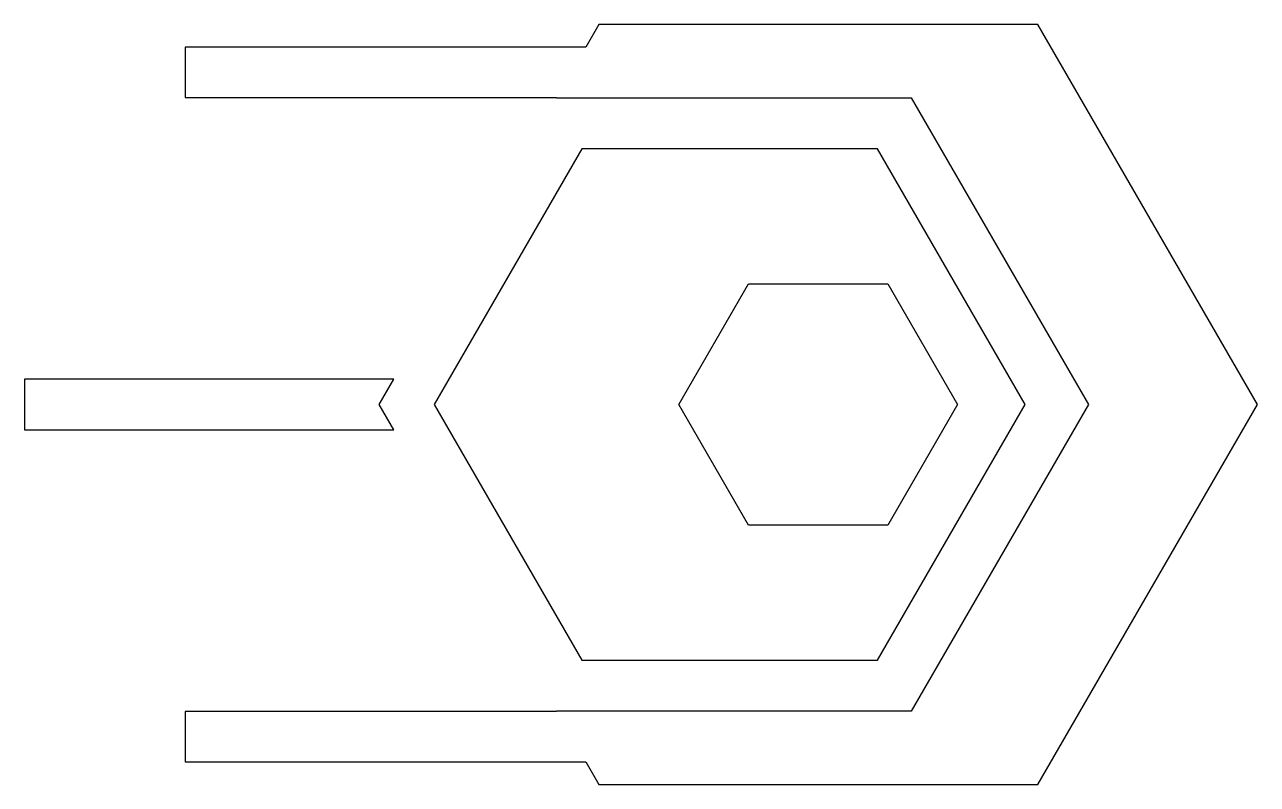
# Model space of a CAD drawing. Header units: metres. Extents: x -94 to 52, y -45 to 45.
import ezdxf

# ---------------------------------------------------------------- set-up
doc = ezdxf.new("R2010")
doc.units = ezdxf.units.M

msp = doc.modelspace()

# ---------------------------------------------------------------- linework, layer by layer
for p, q in [((-26, 45.0333), (-27.5348, 42.375)), ((26, 45.0333), (-26, 45.0333)), ((52, 0), (26, 45.0333)), ((-27.5348, 42.375), (-75, 42.375)), ((-75, 42.375), (-75, 36.375)), ((-75, 36.375), (-30.9989, 36.375)), ((-30.9989, 36.375), (-31, 36.3731)), ((-31, 36.3731), (10.99, 36.3731)), ((10.99, 36.3731), (31.99, 0)), ((-28, 30.3109), (-45.5, 0)), ((7, 30.3109), (-28, 30.3109)), ((24.5, 0), (7, 30.3109)), ((-16.5, 0), (-8.25, 14.2894)), ((-8.25, 14.2894), (8.25, 14.2894)), ((8.25, 14.2894), (16.5, 0)), ((-50.2779, 3), (-94, 3)), ((-94, 3), (-94, -3)), ((-52.01, 0), (-50.2779, 3)), ((-50.2779, -3), (-52.01, 0)), ((-45.5, 0), (-28, -30.3109)), ((-8.25, -14.2894), (-16.5, 0)), ((7, -30.3109), (24.5, 0)), ((16.5, 0), (8.25, -14.2894)), ((31.99, 0), (10.99, -36.3731)), ((26, -45.0333), (52, 0)), ((-94, -3), (-50.2779, -3)), ((8.25, -14.2894), (-8.25, -14.2894)), ((-28, -30.3109), (7, -30.3109)), ((-30.9989, -36.375), (-75, -36.375)), ((-75, -36.375), (-75, -42.375)), ((10.99, -36.3731), (-31, -36.3731)), ((-31, -36.3731), (-30.9989, -36.375)), ((-75, -42.375), (-27.5348, -42.375)), ((-27.5348, -42.375), (-26, -45.0333)), ((-26, -45.0333), (26, -45.0333))]:
    msp.add_line(p, q)

doc.saveas('drawing.dxf')
